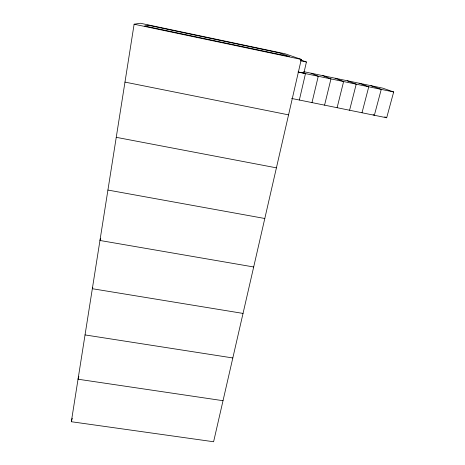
<?xml version="1.0" encoding="UTF-8"?>
<svg xmlns="http://www.w3.org/2000/svg" width="465" height="465" viewBox="0 0 465 465"><rect width="100%" height="100%" fill="white"/><g stroke="black" fill="none" stroke-linecap="round" stroke-linejoin="round"><path stroke-width="0.7" d="M71.325 421.726L134.118 24.215L140.401 23.25L285.092 53.771L301.279 59.41L213.604 441.75L71.325 421.726L72.261 418.233M298.175 71.953L303.854 73.133L306.429 62.002L300.919 60.049M299.344 100.027L305.482 73.61L303.529 72.732M311.986 102.596L318.252 76.272L311.102 73.214M322.896 75.615L323.576 75.504L322.943 75.347M324.576 105.154L330.964 78.916L323.169 75.731M337.108 107.7L343.618 81.549L335.189 78.236M349.581 110.234L356.219 84.171L347.157 80.73M362.002 112.763L368.762 86.786L359.079 83.212M291.584 98.446L386.677 117.779L393.675 91.971L382.759 88.152L303.692 71.668M78.823 376.429L78.039 379.219L223.014 400.696M92.779 287.341L92.337 288.713L243.032 313.416M100.678 238.458L99.958 240.475L253.681 266.974M85.037 334.922L232.82 357.957M107.921 190.057L264.8 218.492M116.25 137.326L276.413 167.842M124.969 82.102L288.562 114.867M298.059 72.063L393.675 91.971M300.419 60.735L306.429 62.002M134.118 24.215L301.279 59.41M370.942 85.688L381.248 89.385L374.366 115.273L373.133 114.652M302.058 72.325L303.854 73.133M384.718 116.825L386.677 117.779M147.899 25.168L144.598 25.988L289.433 56.492L279.459 52.911L147.899 25.168"/></g></svg>
